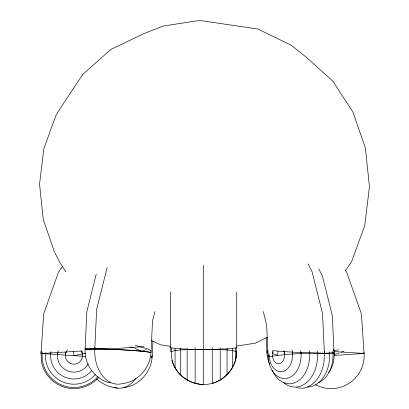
<?xml version="1.0" encoding="UTF-8"?>
<svg xmlns="http://www.w3.org/2000/svg" width="409" height="409" viewBox="0 0 409 409"><rect width="100%" height="100%" fill="white"/><g stroke="black" fill="none" stroke-linecap="round" stroke-linejoin="round"><path stroke-width="0.61" d="M267.082 350.349L266.97 352.778A23.313 16.483 -90 0 0 269.73 364.199M268.253 354.986L268.171 356.812A23.313 16.483 -90 0 0 285.727 378.504A23.313 16.483 -90 0 0 301.065 353.678L301.116 352.563C312.093 352.681 323.258 354.02 334.158 352.563L334.107 353.678C312.271 352.359 289.782 353.427 268.171 356.812L266.653 324.95L263.258 311.413M269.357 354.511L269.275 356.351A16.483 11.656 -90 0 0 283.197 371.403A16.483 11.656 -90 0 0 291.934 349.915M277.962 351.096L284.725 351.633L284.587 354.669A8.533 6.033 -90 0 1 278.974 363.759A8.533 6.033 -90 0 1 272.547 355.815L272.788 350.559L277.962 351.096L277.772 355.242L272.65 353.596A8.533 6.033 90 0 1 273.151 351.484M292.532 354.133L292.624 352.134L284.725 351.633M272.22 370.109A28.553 20.189 -90 0 0 295.564 382.456A28.553 20.189 -90 0 0 309.598 353.325L309.618 352.895M324.393 353.171L324.01 361.617A32.971 23.313 -90 0 1 296.632 387.589M318.233 382.752A28.553 20.189 -90 0 0 332.967 353.325L332.982 352.895M85.062 349.644L86.887 311.387L96.243 274.056M110.486 382.982C95.486 379.849 84.351 364.905 85.103 349.644A32.971 1.57 2.7 0 1 118.068 349.644A32.971 1.57 2.7 0 1 150.962 352.778C150.067 367.921 137.894 381.991 122.536 383.555A32.971 23.313 -90 0 1 94.77 348.995L96.657 309.409L107.102 267.742M152.956 340.881L152.199 356.812A32.996 1.57 2.7 0 1 151.095 357.164M85.476 356.433L41.018 353.437L43.686 313.856L58.456 272.189L62.822 265.993M236.658 351.622C236.765 369.255 221.305 384.629 203.687 384.516C194.981 384.266 186.673 380.851 180.323 374.884C173.022 367.456 170.379 358.279 171.77 348.013L170.645 347.476M212.24 347.599L212.24 383.397C226.289 379.572 236.647 366.198 236.729 351.622L236.729 292.363M85.026 349.639A32.996 1.57 2.7 0 1 94.755 348.989L95.031 347.185M154.832 311.689L152.521 320.917L151.003 352.778A32.996 1.57 2.7 0 0 130.701 350.36A32.996 1.57 2.7 0 0 94.755 348.989L89.525 348.923L85.041 348.386M345.472 270.778L351.735 261.351L364.787 225.364L369.45 186.749L365.416 148.135L352.957 112.148L332.921 81.248L306.678 57.536L291.274 45.261L257.849 29.013L199.572 20.45L162.997 26.074L143.007 33.998L110.67 49.591L82.812 74.392L61.324 106.718L55.757 115.875L43.819 148.804L39.55 184.142L43.242 219.48L54.642 252.409L60.046 262.788L65.89 271.796M151.11 356.597L152.337 355.574M267.271 337.405L255.277 343.187L236.627 346.055M171.77 348.013L187.169 349.276L203.687 349.552L227.051 348.943L235.604 348.013L236.729 347.476M334.056 354.669L339.245 352.895M340.983 352.302L343.877 351.316M333.856 350.728L338.616 349.772M85.885 353.299L73.911 355.656L73.646 351.505M123.738 387.589C139.096 386.024 151.269 371.955 152.163 356.812A32.971 1.57 2.7 0 1 151.028 357.164M143.912 346.627L118.012 348.386L94.77 348.995M334.209 355.452L364.066 353.437L361.398 313.856L346.627 272.189L345.17 270.124M236.729 351.622C226.121 348.719 214.633 349.966 203.687 349.404C192.746 349.966 181.253 348.719 170.645 351.622L170.645 291.724M292.624 352.134L301.116 352.563M333.856 351.515L364.066 353.437L363.821 352.231M170.451 346.321L160.389 344.767L151.315 340.533M117.664 388.136C109.648 387.451 102.454 384.061 96.325 378.954M135.282 345.324L147.015 348.657L150.149 350.211L151.141 351.541M268.115 353.131L266.97 352.778L266.244 337.486M171.841 360.135C175.701 374.179 189.132 384.434 203.687 384.516L203.687 349.552M318.8 268.897L322.471 276.254L332.287 315.421L334.107 353.678M308.13 263.871L312.067 271.775L322.512 313.442L324.398 353.028A32.971 23.313 -90 0 0 324.276 351.193M65.205 352.047L65.399 355.084M57.337 352.548L57.465 354.547M50.583 352.977L50.655 354.087M45.399 353.304L45.425 353.734M235.604 348.013L235.604 360.135M232.307 348.514L232.307 368.069M227.051 348.264L227.051 374.884M220.211 347.875L220.211 380.109M203.687 264.986L203.687 349.404M195.134 347.599L195.134 383.397M187.169 347.875L187.169 380.109M180.323 348.264L180.323 374.884M175.072 348.514L175.072 368.069M268.381 356.219A28.553 20.189 90 0 1 268.248 354.981M130.231 346.837A32.971 7.536 13.6 0 1 133.165 347.839M134.842 348.453A32.971 7.536 13.6 0 1 141.345 351.208A32.971 4.504 -7.9 0 0 146.468 349.562M333.632 349.46A23.313 16.483 -90 0 1 333.821 350.651M334.03 352.466A23.313 16.483 -90 0 1 328.734 372.517M332.834 351.474A28.553 20.189 90 0 1 332.967 353.325M329.577 351.832A31.846 22.521 -90 0 1 307.527 387.083M283.294 382.369A31.846 22.521 -90 0 0 306.735 382.502A31.846 22.521 -90 0 0 317.558 353.1A31.846 22.521 90 0 0 317.425 351.198M309.403 350.856A28.553 20.189 90 0 1 309.598 353.325M300.779 350.651A23.313 16.483 90 0 1 301.065 353.678M283.58 350.487A8.533 6.033 90 0 1 284.587 354.669M136.039 378.09A32.971 23.313 90 0 1 114.039 387.384M67.505 350.017A8.533 8.533 0 0 0 70.634 363.535A8.533 8.533 0 0 0 82.424 356.229L82.091 350.968L41.028 353.586L41.565 362.026A32.971 32.971 0 0 0 99.065 376.97M81.018 350.927A8.533 8.533 0 0 1 82.286 354.005M88.247 363.795A16.483 16.483 0 0 1 58.313 350.329M91.81 370.595A23.313 23.313 0 0 1 50.941 351.668M95.343 374.521A28.553 28.553 0 0 1 45.537 352.502M97.817 376.699A31.846 31.846 0 0 1 42.239 352.338M41.018 353.437A32.971 32.971 0 0 1 41.273 350.994M364.066 353.437A32.971 32.971 0 0 1 315.554 384.69"/></g></svg>
